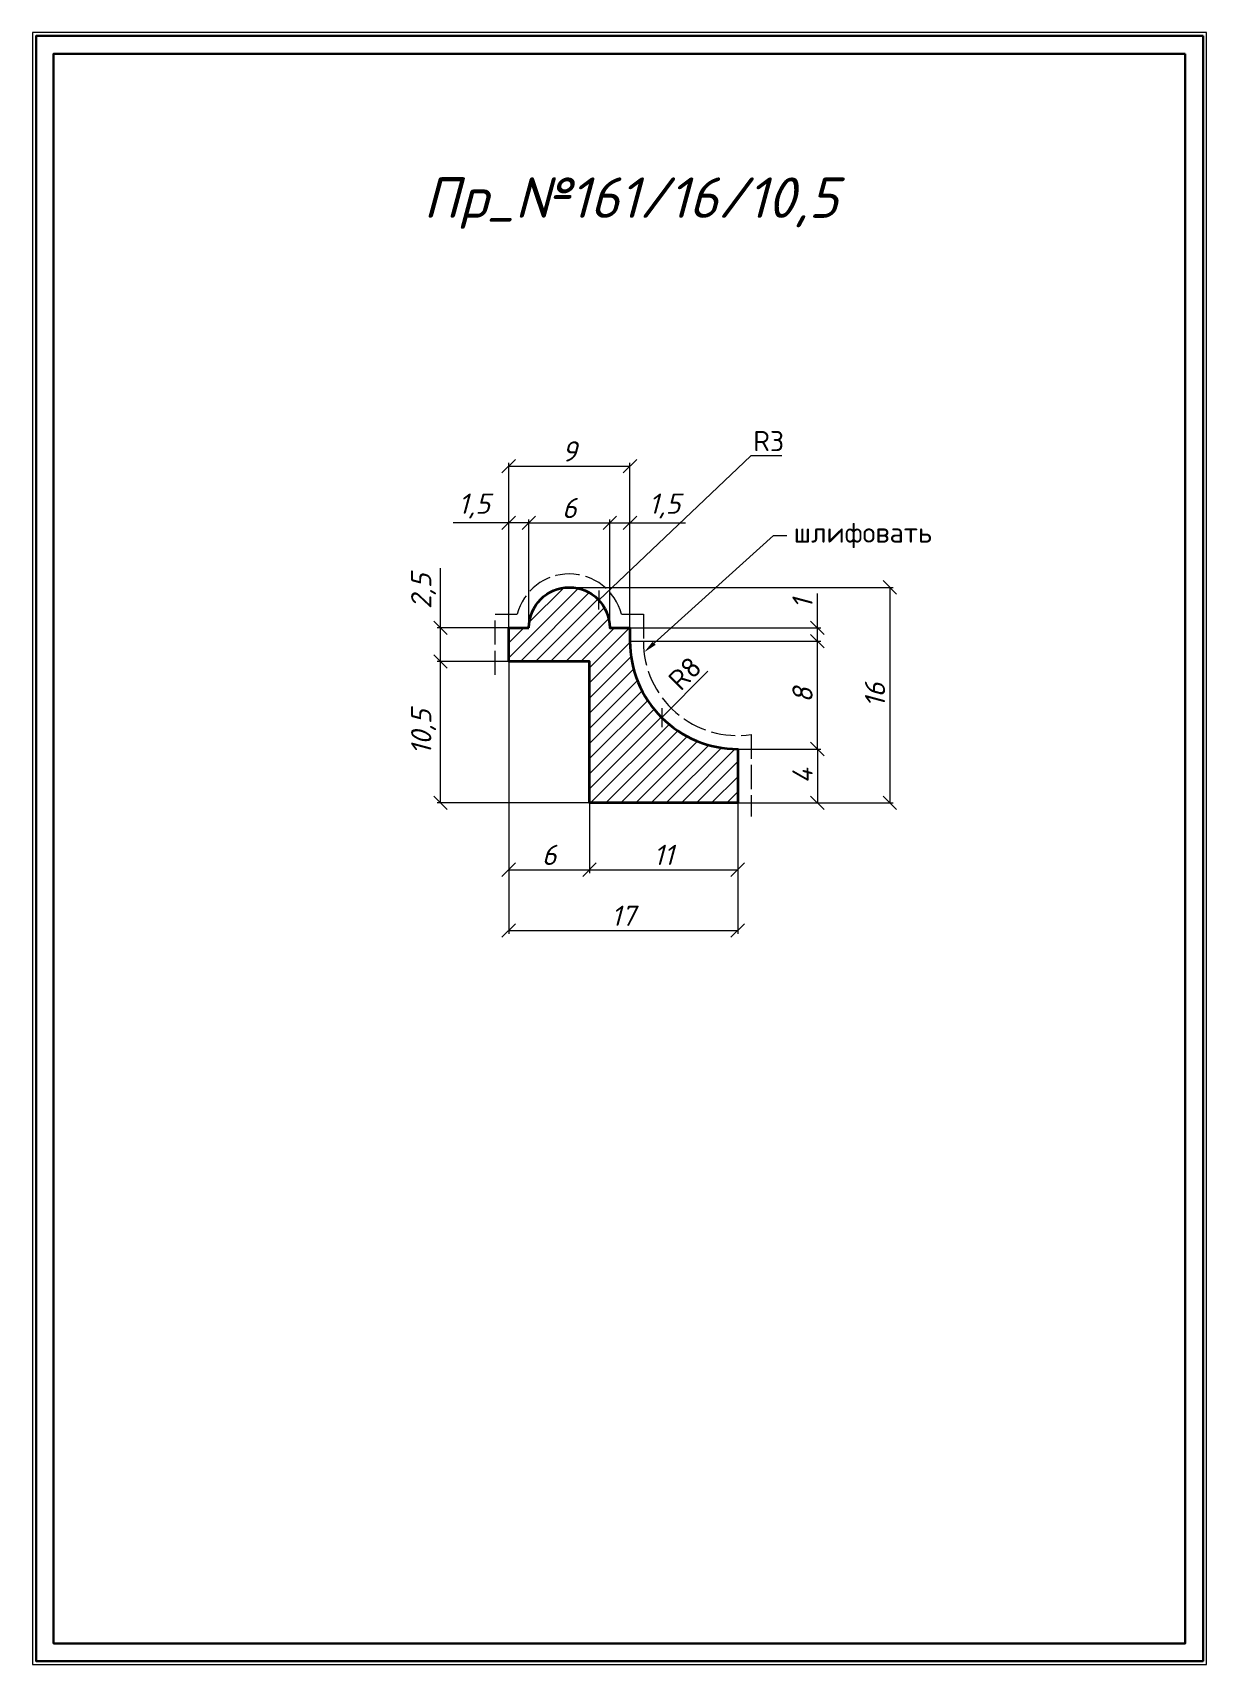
# Model space of a CAD drawing. Header units: millimetres. Extents: x 0 to 87, y -1690 to -1569.
import ezdxf
from ezdxf import colors
from ezdxf.entities.mleader import LeaderData, LeaderLine
from ezdxf.math import Vec2, Vec3

# ---------------------------------------------------------------- set-up
doc = ezdxf.new("R2010")
doc.units = ezdxf.units.MM
doc.linetypes.add('ACAD_ISO02W100', pattern=[15, 12, -3])
doc.layers.get('0').update_dxf_attribs({"lineweight": 13})
for name, color, linetype, lineweight in [('Пр_№161', 1, 'Continuous', 35), ('служебный слой ЛИНИИ ПУНКТИРНЫЕ', 7, 'ACAD_ISO02W100', 13), ('служебный слой НАДПИСИ', 7, 'Continuous', 13), ('служебный слой РАЗМЕРЫ', 7, 'Continuous', 9), ('служебный слой ШТАМП', 7, 'Continuous', 30)]:
    doc.layers.add(name, color=color, linetype=linetype, lineweight=lineweight)
doc.styles.add('ЕСКД', font='isocpeur.ttf', dxfattribs={"oblique": 15})
doc.styles.add('ЕСКД профили размеры', font='isocpeur.ttf')
doc.styles.add('ЕСКД профили текст', font='isocpeur.ttf')
doc.dimstyles.new('ЕСКД', dxfattribs={"dimtxt": 3.5, "dimasz": 2.5, "dimexe": 0.25, "dimexo": 0, "dimgap": 0.35, "dimtad": 1, "dimdec": 1, "dimzin": 9, "dimtxsty": 'ЕСКД', "dimblk": 'OBLIQUE', "dimcen": 0, "dimclrd": 256, "dimclre": 256, "dimclrt": 256, "dimadec": 1, "dimazin": 0, "dimtfac": 1, "dimtdec": 1, "dimtmove": 0, "dimatfit": 3, "dimldrblk": 'DOTSMALL', "dimfxl": 1, "dimlwd": -1, "dimlwe": -1, "dimarcsym": 0})
doc.dimstyles.new('ЕСКД профили$4', dxfattribs={"dimtxt": 1.5, "dimasz": 1, "dimexe": 0.3, "dimexo": 0, "dimgap": 0.35, "dimtad": 1, "dimtoh": 1, "dimdec": 1, "dimzin": 9, "dimtxsty": 'ЕСКД профили размеры', "dimblk": 'OBLIQUE', "dimcen": 0, "dimse1": 1, "dimclrd": 256, "dimclre": 256, "dimclrt": 256, "dimadec": 1, "dimazin": 0, "dimtfac": 1, "dimtdec": 1, "dimtofl": 0, "dimtmove": 0, "dimatfit": 3, "dimldrblk": 'DOTSMALL', "dimfxl": 1, "dimlwd": -1, "dimlwe": -1, "dimarcsym": 2})

# ---------------------------------------------------------------- blocks, each defined once
blk = doc.blocks.new('_OBLIQUE')
at = {"color": 0, "linetype": 'ByBlock'}
blk.add_line((-0.5, -0.5), (0.5, 0.5), dxfattribs=at)
blk = doc.blocks.new('*D17')
at = {"layer": 'Defpoints', "color": 0, "transparency": 16777216}
for p in [(41.77, -1610.73), (39.59, -1612.79)]:
    blk.add_point(p, dxfattribs=at)
at = {"layer": 'служебный слой РАЗМЕРЫ', "transparency": 16777216}
for p, q in [((53.07, -1600.03), (41.77, -1610.73)), ((55.37, -1600.03), (53.07, -1600.03))]:
    blk.add_line(p, q, dxfattribs=at)
at = {"layer": 'служебный слой РАЗМЕРЫ', "transparency": 16777216, "rotation": 223.4409059821959}
blk.add_blockref('_OBLIQUE', (41.77, -1610.73), dxfattribs=at)
at = {"layer": 'служебный слой РАЗМЕРЫ', "transparency": 16777216, "insert": (54.39, -1598.93), "char_height": 1.5, "attachment_point": 5, "style": 'ЕСКД профили размеры'}
blk.add_mtext('R3', dxfattribs=at)
blk = doc.blocks.new('_DotSmall')
at = {"color": 0, "linetype": 'ByBlock', "lineweight": -3, "const_width": 0.5}
blk.add_lwpolyline([(-0.0625, 0, 1), (0.0625, 0, 1)], format="xyb", close=True, dxfattribs=at)
blk = doc.blocks.new('*D15')
at = {"layer": 'Defpoints', "color": 0, "transparency": 16777216}
for p in [(52.09, -1613.79), (46.45, -1619.46)]:
    blk.add_point(p, dxfattribs=at)
at = {"layer": 'служебный слой РАЗМЕРЫ', "transparency": 16777216}
blk.add_line((49.88, -1616.01), (46.45, -1619.46), dxfattribs=at)
at = {"layer": 'служебный слой РАЗМЕРЫ', "transparency": 16777216, "rotation": 225.1300427595002}
blk.add_blockref('_OBLIQUE', (46.45, -1619.46), dxfattribs=at)
at = {"layer": 'служебный слой РАЗМЕРЫ', "transparency": 16777216, "insert": (48.17, -1616.18), "char_height": 1.5, "attachment_point": 5, "rotation": 45.13, "style": 'ЕСКД профили размеры'}
blk.add_mtext('R8', dxfattribs=at)
blk = doc.blocks.new('*D12')
at = {"layer": 'Defpoints', "color": 0, "transparency": 16777216}
for p in [(30.02, -1615.29), (41.09, -1615.29), (41.09, -1625.79)]:
    blk.add_point(p, dxfattribs=at)
at = {"layer": 'служебный слой РАЗМЕРЫ', "transparency": 16777216}
for p, q in [((41.09, -1615.29), (29.77, -1615.29)), ((30.02, -1625.79), (30.02, -1615.29)), ((41.09, -1625.79), (29.77, -1625.79))]:
    blk.add_line(p, q, dxfattribs=at)
for p, rotation in [((30.02, -1615.29), 90), ((30.02, -1625.79), 270)]:
    blk.add_blockref('_OBLIQUE', p, dxfattribs=dict(at, rotation=rotation))
at = {"layer": 'служебный слой РАЗМЕРЫ', "transparency": 16777216, "insert": (28.77, -1620.54), "char_height": 1.5, "attachment_point": 5, "rotation": 90, "style": 'ЕСКД'}
blk.add_mtext('10,5', dxfattribs=at)
blk = doc.blocks.new('*D11')
at = {"layer": 'Defpoints', "color": 0, "transparency": 16777216}
for p in [(30.02, -1612.79), (35.09, -1612.79), (35.09, -1615.29)]:
    blk.add_point(p, dxfattribs=at)
at = {"layer": 'служебный слой РАЗМЕРЫ', "transparency": 16777216}
for p, q in [((30.02, -1612.79), (30.02, -1608.37)), ((35.09, -1612.79), (29.77, -1612.79)), ((30.02, -1615.29), (30.02, -1612.79)), ((35.09, -1615.29), (29.77, -1615.29))]:
    blk.add_line(p, q, dxfattribs=at)
for p, rotation in [((30.02, -1612.79), 90), ((30.02, -1615.29), 270)]:
    blk.add_blockref('_OBLIQUE', p, dxfattribs=dict(at, rotation=rotation))
at = {"layer": 'служебный слой РАЗМЕРЫ', "transparency": 16777216, "insert": (28.77, -1610.08), "char_height": 1.5, "attachment_point": 5, "rotation": 90, "style": 'ЕСКД'}
blk.add_mtext('2,5', dxfattribs=at)
blk = doc.blocks.new('*D9')
at = {"layer": 'Defpoints', "color": 0, "transparency": 16777216}
for p in [(44.09, -1605), (42.59, -1612.79), (44.09, -1612.79)]:
    blk.add_point(p, dxfattribs=at)
at = {"layer": 'служебный слой РАЗМЕРЫ', "transparency": 16777216}
for p, q in [((42.59, -1612.79), (42.59, -1604.75)), ((44.09, -1612.79), (44.09, -1604.75)), ((42.59, -1605), (44.09, -1605)), ((44.09, -1605), (48.22, -1605))]:
    blk.add_line(p, q, dxfattribs=at)
at = {"layer": 'служебный слой РАЗМЕРЫ', "transparency": 16777216, "rotation": 180}
blk.add_blockref('_OBLIQUE', (42.59, -1605), dxfattribs=at)
at = {"layer": 'служебный слой РАЗМЕРЫ', "transparency": 16777216}
blk.add_blockref('_OBLIQUE', (44.09, -1605), dxfattribs=at)
at = {"layer": 'служебный слой РАЗМЕРЫ', "transparency": 16777216, "insert": (46.66, -1603.75), "char_height": 1.5, "attachment_point": 5, "style": 'ЕСКД'}
blk.add_mtext('1,5', dxfattribs=at)
blk = doc.blocks.new('*D7')
at = {"layer": 'Defpoints', "color": 0, "transparency": 16777216}
for p in [(35.09, -1605), (35.09, -1612.79), (36.59, -1612.79)]:
    blk.add_point(p, dxfattribs=at)
at = {"layer": 'служебный слой РАЗМЕРЫ', "transparency": 16777216}
for p, q in [((35.09, -1612.79), (35.09, -1604.75)), ((36.59, -1612.79), (36.59, -1604.75)), ((35.09, -1605), (30.96, -1605)), ((36.59, -1605), (35.09, -1605))]:
    blk.add_line(p, q, dxfattribs=at)
at = {"layer": 'служебный слой РАЗМЕРЫ', "transparency": 16777216, "rotation": 180}
blk.add_blockref('_OBLIQUE', (35.09, -1605), dxfattribs=at)
at = {"layer": 'служебный слой РАЗМЕРЫ', "transparency": 16777216}
blk.add_blockref('_OBLIQUE', (36.59, -1605), dxfattribs=at)
at = {"layer": 'служебный слой РАЗМЕРЫ', "transparency": 16777216, "insert": (32.53, -1603.75), "char_height": 1.5, "attachment_point": 5, "style": 'ЕСКД'}
blk.add_mtext('1,5', dxfattribs=at)
blk = doc.blocks.new('*D6')
at = {"layer": 'Defpoints', "color": 0, "transparency": 16777216}
for p in [(39.59, -1609.79), (52.09, -1625.79), (63.38, -1625.79)]:
    blk.add_point(p, dxfattribs=at)
at = {"layer": 'служебный слой РАЗМЕРЫ', "transparency": 16777216}
for p, q in [((39.59, -1609.79), (63.63, -1609.79)), ((63.38, -1609.79), (63.38, -1625.79)), ((52.09, -1625.79), (63.63, -1625.79))]:
    blk.add_line(p, q, dxfattribs=at)
for p, rotation in [((63.38, -1609.79), 90), ((63.38, -1625.79), 270)]:
    blk.add_blockref('_OBLIQUE', p, dxfattribs=dict(at, rotation=rotation))
at = {"layer": 'служебный слой РАЗМЕРЫ', "transparency": 16777216, "insert": (62.28, -1617.79), "char_height": 1.5, "attachment_point": 5, "rotation": 90, "style": 'ЕСКД'}
blk.add_mtext('16', dxfattribs=at)
blk = doc.blocks.new('*D5')
at = {"layer": 'Defpoints', "color": 0, "transparency": 16777216}
for p in [(44.09, -1612.79), (58, -1612.79), (44.12, -1613.79)]:
    blk.add_point(p, dxfattribs=at)
at = {"layer": 'служебный слой РАЗМЕРЫ', "transparency": 16777216}
for p, q in [((58, -1612.79), (58, -1610.24)), ((44.09, -1612.79), (58.25, -1612.79)), ((58, -1613.79), (58, -1612.79)), ((44.12, -1613.79), (58.25, -1613.79))]:
    blk.add_line(p, q, dxfattribs=at)
for p, rotation in [((58, -1612.79), 90), ((58, -1613.79), 270)]:
    blk.add_blockref('_OBLIQUE', p, dxfattribs=dict(at, rotation=rotation))
at = {"layer": 'служебный слой РАЗМЕРЫ', "transparency": 16777216, "insert": (56.9, -1611.02), "char_height": 1.5, "attachment_point": 5, "rotation": 90, "style": 'ЕСКД'}
blk.add_mtext('1', dxfattribs=at)
blk = doc.blocks.new('*D3')
at = {"layer": 'Defpoints', "color": 0, "transparency": 16777216}
for p in [(52.09, -1621.79), (52.09, -1625.79), (58, -1625.79)]:
    blk.add_point(p, dxfattribs=at)
at = {"layer": 'служебный слой РАЗМЕРЫ', "transparency": 16777216}
for p, q in [((52.09, -1621.79), (58.25, -1621.79)), ((58, -1621.79), (58, -1625.79)), ((52.09, -1625.79), (58.25, -1625.79))]:
    blk.add_line(p, q, dxfattribs=at)
for p, rotation in [((58, -1621.79), 90), ((58, -1625.79), 270)]:
    blk.add_blockref('_OBLIQUE', p, dxfattribs=dict(at, rotation=rotation))
at = {"layer": 'служебный слой РАЗМЕРЫ', "transparency": 16777216, "insert": (56.9, -1623.79), "char_height": 1.5, "attachment_point": 5, "rotation": 90, "style": 'ЕСКД'}
blk.add_mtext('4', dxfattribs=at)

msp = doc.modelspace()

# ---------------------------------------------------------------- hatches: boundary and pattern name
at = {"layer": 'служебный слой РАЗМЕРЫ'}
h = msp.add_hatch(dxfattribs=at)
h.set_pattern_fill('ANSI31', color=256, scale=0.25, style=0)
edge = h.paths.add_edge_path()
edge.add_arc((39.59, -1612.79), 3, 0, 180, ccw=False)
edge.add_line((42.59, -1612.79), (44.09, -1612.79))
edge.add_line((44.09, -1612.79), (44.09, -1613.79))
edge.add_arc((52.09, -1613.79), 8, 180, 270)
edge.add_line((52.09, -1621.79), (52.09, -1625.79))
edge.add_line((52.09, -1625.79), (41.09, -1625.79))
edge.add_line((41.09, -1625.79), (41.09, -1615.29))
edge.add_line((41.09, -1615.29), (35.09, -1615.29))
edge.add_line((35.09, -1615.29), (35.09, -1612.79))
edge.add_line((35.09, -1612.79), (36.59, -1612.79))

# ---------------------------------------------------------------- linework, layer by layer
at = {"layer": 'Пр_№161', "ltscale": 10}
msp.add_lwpolyline([(36.59, -1612.79, -1), (42.59, -1612.79), (44.09, -1612.79), (44.09, -1613.79, 0.414214), (52.09, -1621.79), (52.09, -1621.79), (52.09, -1625.79), (41.09, -1625.79), (41.09, -1615.29), (35.09, -1615.29), (35.09, -1612.79)], format="xyb", close=True, dxfattribs=at)
at = {"layer": 'служебный слой ЛИНИИ ПУНКТИРНЫЕ', "ltscale": 0.15}
msp.add_lwpolyline([(34.09, -1616.29), (34.09, -1611.79), (35.72, -1611.79, -0.774597), (43.46, -1611.79), (45.09, -1611.79), (45.09, -1613.79, 0.45685), (53.09, -1620.72), (53.09, -1626.79)], format="xyb", dxfattribs=at)
at = {"layer": 'служебный слой ШТАМП', "color": 6, "lineweight": 5, "ltscale": 100}
msp.add_lwpolyline([(86.88, -1568.61), (-0.25, -1568.61), (-0.25, -1689.74), (86.88, -1689.74)], close=True, dxfattribs=at)
at = {"layer": 'служебный слой ШТАМП', "ltscale": 100}
for points in [[(86.63, -1568.86), (0, -1568.86), (0, -1689.49), (86.63, -1689.49)], [(85.31, -1570.18), (1.31, -1570.18), (1.31, -1688.18), (85.31, -1688.18)]]:
    msp.add_lwpolyline(points, close=True, dxfattribs=at)

# ---------------------------------------------------------------- texts
at = {"layer": 'служебный слой НАДПИСИ', "style": 'ЕСКД', "oblique": 15}
msp.add_text('Пр_№161/16/10,5', height=3, dxfattribs=at).set_placement((28.76, -1582.36))

# ---------------------------------------------------------------- dimensions: what is measured, and where the dimension line sits
at = {"layer": 'служебный слой РАЗМЕРЫ'}
for base, p1, p2 in [((44.09, -1600.8), (35.09, -1612.79), (44.09, -1612.79)), ((42.59, -1605), (36.59, -1612.79), (42.59, -1612.79)), ((52.09, -1635.27), (35.09, -1615.29), (52.09, -1625.79)), ((41.09, -1630.75), (35.09, -1615.29), (41.09, -1625.79)), ((52.09, -1630.75), (41.09, -1625.79), (52.09, -1625.79))]:
    msp.add_linear_dim(base=base, p1=p1, p2=p2, dimstyle='ЕСКД', override={"dimtxt": 1.5, "dimasz": 1}, dxfattribs=at).render()
for center, mpoint, picture, middle in [((39.59, -1612.79), (41.77, -1610.73), '*D17', (54.39, -1600.03)), ((52.09, -1613.79), (46.45, -1619.46), '*D15', (48.95, -1616.95))]:
    dim = msp.add_radius_dim(center=center, mpoint=mpoint, dimstyle='ЕСКД профили$4', dxfattribs=at)
    dim.commit()
    dim.dimension.update_dxf_attribs({"geometry": picture, "text_midpoint": middle, "dimtype": 132})
for base, p1, p2, picture, middle in [((35.09, -1605), (36.59, -1612.79), (35.09, -1612.79), '*D7', (32.53, -1603.75)), ((44.09, -1605), (42.59, -1612.79), (44.09, -1612.79), '*D9', (46.66, -1603.75))]:
    dim = msp.add_linear_dim(base=base, p1=p1, p2=p2, dimstyle='ЕСКД', override={"dimtxt": 1.5, "dimasz": 1}, dxfattribs=at)
    dim.commit()
    dim.dimension.update_dxf_attribs({"geometry": picture, "text_midpoint": middle})
for base, p1, p2, picture, middle in [((30.02, -1612.79), (35.09, -1615.29), (35.09, -1612.79), '*D11', (28.77, -1610.08)), ((63.38, -1625.79), (39.59, -1609.79), (52.09, -1625.79), '*D6', (62.28, -1617.79)), ((58, -1612.79), (44.12, -1613.79), (44.09, -1612.79), '*D5', (56.9, -1611.02)), ((30.02, -1615.29), (41.09, -1625.79), (41.09, -1615.29), '*D12', (28.77, -1620.54)), ((58, -1625.79), (52.09, -1621.79), (52.09, -1625.79), '*D3', (56.9, -1623.79))]:
    dim = msp.add_linear_dim(base=base, p1=p1, p2=p2, angle=90, dimstyle='ЕСКД', override={"dimtxt": 1.5, "dimasz": 1}, dxfattribs=at)
    dim.commit()
    dim.dimension.update_dxf_attribs({"geometry": picture, "text_midpoint": middle})
msp.add_linear_dim(base=(58, -1613.79), p1=(52.09, -1621.79), p2=(44.09, -1613.79), angle=90, dimstyle='ЕСКД', override={"dimtxt": 1.5, "dimasz": 1}, dxfattribs=at).render()

# ---------------------------------------------------------------- leaders
ml = msp.add_multileader_mtext('Standard', dxfattribs=at)
ml.set_content('\\A1;шлифовать', color=256, style='ЕСКД профили текст')
ml.set_leader_properties(color=256, linetype='ByLayer', lineweight=-1)
ml.build(insert=Vec2(0, 0))
ml.multileader.update_dxf_attribs({"dogleg_length": 1, "arrow_head_size": 1})
ctx = ml.context
ctx.base_point, ctx.char_height, ctx.arrow_head_size, ctx.landing_gap_size, ctx.plane_origin = Vec3(55.74, -1605.95), 1.5, 1, 0.5, Vec3(69.22, -1579.78)
notes = []
notes.append((ctx, [(1, (1, 1, 0), (54.74, -1605.95), (1, 0), 1, [(0, [(45.14, -1614.61)], 0, [])])]))
ctx.mtext.insert, ctx.mtext.flow_direction = Vec3(56.24, -1604.97), 5
for ctx, leaders in notes:
    for number, flags, end, landing, length, lines in leaders:
        leader = LeaderData()
        leader.index, (leader.has_last_leader_line, leader.has_dogleg_vector, leader.attachment_direction) = number, flags
        leader.last_leader_point, leader.dogleg_vector, leader.dogleg_length = Vec3(end), Vec3(landing), length
        for number, points, colour, breaks in lines:
            line = LeaderLine()
            line.index, line.vertices, line.color, line.breaks = number, Vec3.list(points), colors.encode_raw_color(colour), breaks
            leader.lines.append(line)
        ctx.leaders.append(leader)

doc.saveas('drawing.dxf')
